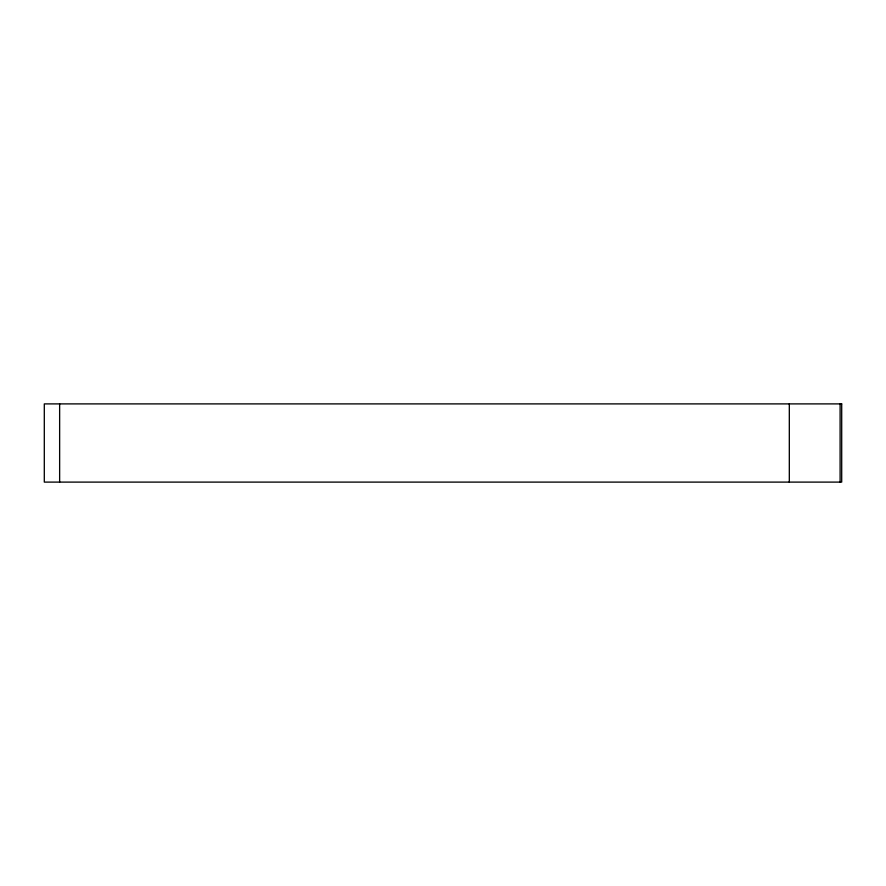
<?xml version="1.0" encoding="UTF-8"?>
<svg xmlns="http://www.w3.org/2000/svg" width="886" height="886" viewBox="0 0 886 886"><rect width="100%" height="100%" fill="white"/><g stroke="black" fill="none" stroke-linecap="round" stroke-linejoin="round"><path stroke-width="1.33" d="M840.105 403.894L840.105 482.106M789.315 403.894L789.315 482.106M59.639 403.894L59.639 482.106M841.7 403.894L44.3 403.894L44.3 482.106L841.7 482.106L841.7 403.894"/></g></svg>
